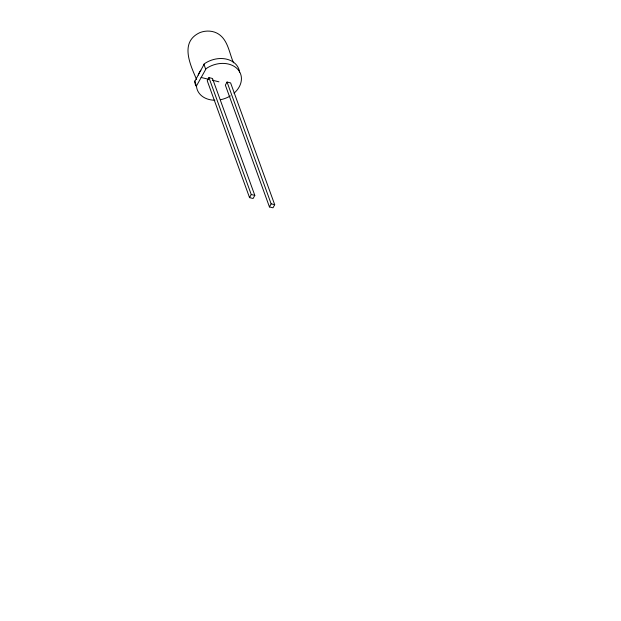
<?xml version="1.0" encoding="UTF-8"?>
<svg xmlns="http://www.w3.org/2000/svg" width="621" height="621" viewBox="0 0 621 621"><rect width="100%" height="100%" fill="white"/><g stroke="black" fill="none" stroke-linecap="round" stroke-linejoin="round"><path stroke-width="0.93" d="M239.597 72.393A23.062 17.722 -19.9 0 0 204.363 63.769L194.722 81.506A23.062 17.722 -19.9 0 0 195.957 85.97M194.753 80.971L196.484 86.381A23.062 17.722 -19.9 0 0 214.874 100.237M196.515 85.845L206.125 68.644A23.062 17.722 -19.9 0 1 236.57 68.116A23.062 17.722 -19.9 0 1 234.024 93.204M208.92 77.609L207.228 80.722L249.549 197.633L253.12 198.503L254.812 195.39L212.491 78.487L208.92 77.609L251.241 194.52L249.549 197.633M227.045 82.042L225.361 85.155L269.444 206.94L273.007 207.81L274.699 204.697L230.616 82.919L227.045 82.042L271.136 203.828L269.444 206.94M201.08 77.454L208.594 79.294M212.351 80.21L218.926 81.817M251.241 194.52L254.812 195.39M271.136 203.828L274.699 204.697M233.504 62.806C229.033 52.544 227.884 38.595 216.682 33.006C211.513 30.491 205.326 30.522 200.001 32.556C179.477 41.894 190.088 64.46 196.624 79.519M203.874 64.196L205.636 69.063M198.208 75.071A20.237 15.548 -19.9 0 1 200.862 70.204M230.306 95.921A23.062 17.722 -19.9 0 1 220.742 99.671"/></g></svg>
